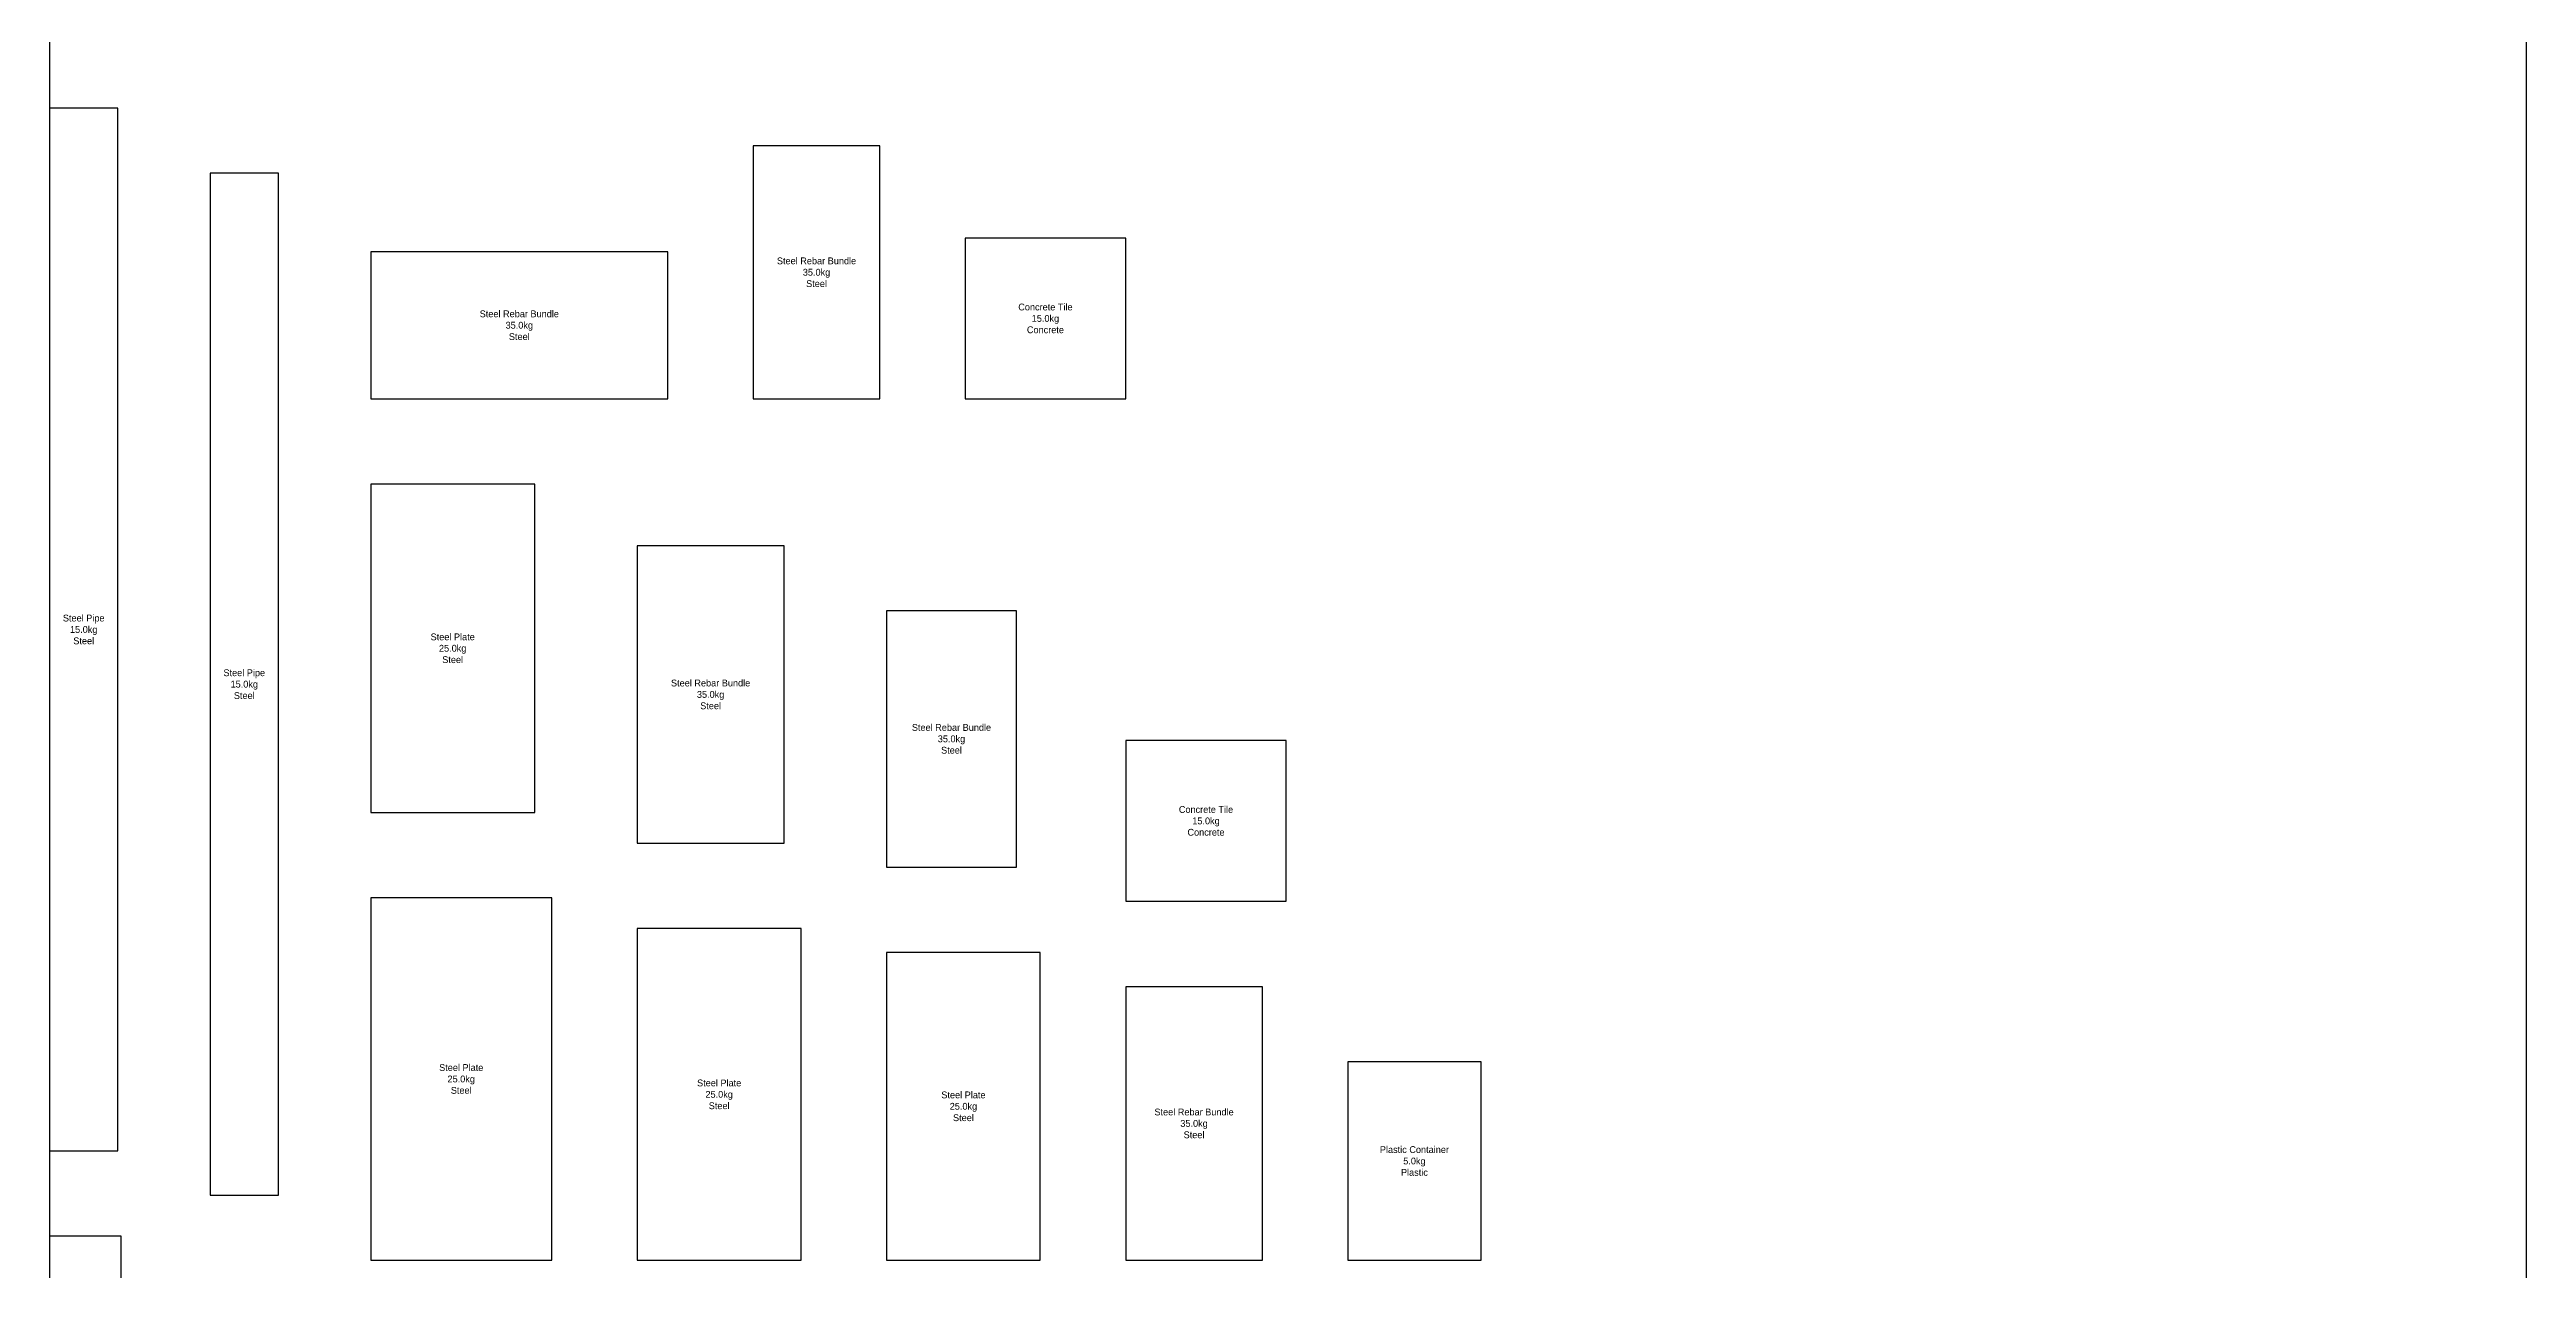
# Model space of a CAD drawing. Header units: metres. Extents: x 0 to 725, y 0 to 5950.
# Drawn here: x 0 to 725, y 5166 to 5523 of the extents above; entities that cross this region are included whole.
import ezdxf

# ---------------------------------------------------------------- set-up
doc = ezdxf.new("R2010")
doc.units = ezdxf.units.M

msp = doc.modelspace()

# ---------------------------------------------------------------- linework, layer by layer
for points in [[(0, 4500), (725, 4500), (725, 5950), (0, 5950), (0, 4500)], [(0, 5201), (20, 5201), (20, 5506), (0, 5506), (0, 5201)], [(206, 5421), (243, 5421), (243, 5495), (206, 5495), (206, 5421)], [(47, 5188), (67, 5188), (67, 5487), (47, 5487), (47, 5188)], [(268, 5421), (315, 5421), (315, 5468), (268, 5468), (268, 5421)], [(94, 5421), (181, 5421), (181, 5464), (94, 5464), (94, 5421)], [(94, 5300), (142, 5300), (142, 5396), (94, 5396), (94, 5300)], [(172, 5291), (215, 5291), (215, 5378), (172, 5378), (172, 5291)], [(245, 5284), (283, 5284), (283, 5359), (245, 5359), (245, 5284)], [(315, 5274), (362, 5274), (362, 5321), (315, 5321), (315, 5274)], [(94, 5169), (147, 5169), (147, 5275), (94, 5275), (94, 5169)], [(172, 5169), (220, 5169), (220, 5266), (172, 5266), (172, 5169)], [(245, 5169), (290, 5169), (290, 5259), (245, 5259), (245, 5169)], [(315, 5169), (355, 5169), (355, 5249), (315, 5249), (315, 5169)], [(380, 5169), (419, 5169), (419, 5227), (380, 5227), (380, 5169)], [(0, 4854), (21, 4854), (21, 5176), (0, 5176), (0, 4854)]]:
    msp.add_lwpolyline(points, close=True)

# ---------------------------------------------------------------- texts
at = {"char_height": 2, "attachment_point": 5}
for s, insert in [('Steel Rebar Bundle\\P35.0kg\\PSteel', (224.5, 5458)), ('Steel Rebar Bundle\\P35.0kg\\PSteel', (137.5, 5442.5)), ('Concrete Tile\\P15.0kg\\PConcrete', (291.5, 5444.5)), ('Steel Pipe\\P15.0kg\\PSteel', (10, 5353.5)), ('Steel Plate\\P25.0kg\\PSteel', (118, 5348)), ('Steel Pipe\\P15.0kg\\PSteel', (57, 5337.5)), ('Steel Rebar Bundle\\P35.0kg\\PSteel', (193.5, 5334.5)), ('Steel Rebar Bundle\\P35.0kg\\PSteel', (264, 5321.5)), ('Concrete Tile\\P15.0kg\\PConcrete', (338.5, 5297.5)), ('Steel Plate\\P25.0kg\\PSteel', (120.5, 5222)), ('Steel Plate\\P25.0kg\\PSteel', (196, 5217.5)), ('Steel Plate\\P25.0kg\\PSteel', (267.5, 5214)), ('Steel Rebar Bundle\\P35.0kg\\PSteel', (335, 5209)), ('Plastic Container\\P5.0kg\\PPlastic', (399.5, 5198))]:
    msp.add_mtext(s, dxfattribs=dict(at, insert=insert))

doc.saveas('drawing.dxf')
